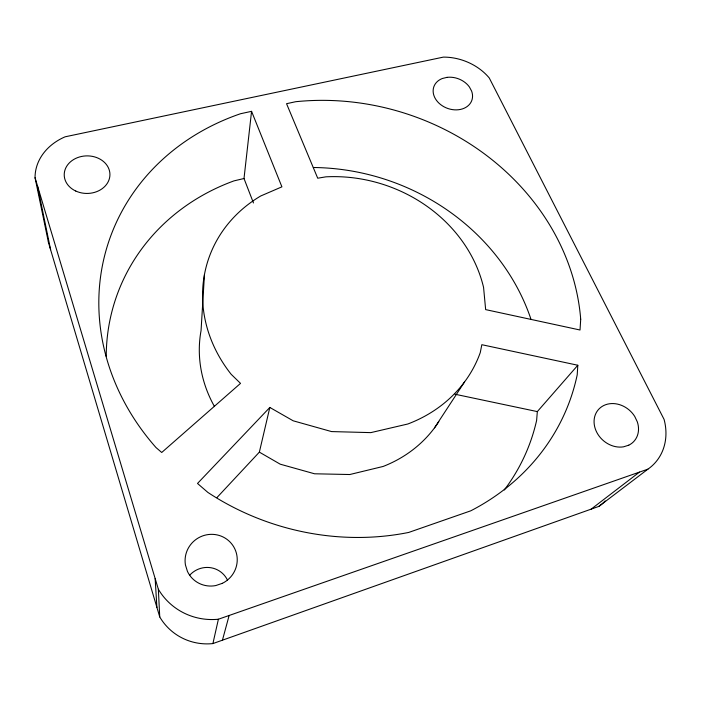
<?xml version="1.0" encoding="UTF-8"?>
<svg xmlns="http://www.w3.org/2000/svg" width="701" height="701" viewBox="0 0 701 701"><rect width="100%" height="100%" fill="white"/><g stroke="black" fill="none" stroke-linecap="round" stroke-linejoin="round"><path stroke-width="1.05" d="M204.473 274.45L201.056 330.592A129.326 116.997 18.3 0 0 214.515 406.606M577.817 365.247L577.212 374.807A243.895 215.601 18.3 0 1 470.73 510.836L408.709 532.436A243.895 215.601 18.3 0 1 207.864 492.417L197.507 483.462L269.832 407.447L293.184 420.802L331.555 431.579L370.829 432.622L407.842 423.991A143.714 126.592 18.3 0 0 480.264 352.594L481.832 344.699L577.817 365.247L537.325 411.601L536.624 420.398A219.343 198.988 18.3 0 1 504.299 489.981M253.464 202.957L244.001 178.518L251.563 111.336L240.513 113.737A243.895 215.601 18.3 0 0 155.999 447.545L161.721 452.487L240.522 383.377L231.164 374.29A143.714 126.592 18.3 0 1 260.719 195.982L281.907 186.843L251.563 111.336M212.902 643.579L218.397 619.228L647.926 469.153A57.797 48.649 41.4 0 0 664.084 419.4L489.272 77.986A49.088 38.424 20.1 0 0 443.374 57.114L65.123 136.809A55.502 45.679 -0.7 0 0 35.05 177.721L48.465 242.502L159.74 616.941A56.842 55.537 -47.4 0 0 212.902 643.579L598.873 506.394L647.926 469.153M216.907 497.622L259.361 452.136L269.832 407.447M222.436 640.188L229.139 615.469M434.532 427.829L464.412 382.141M591.188 509.128L639.478 472.106M244.001 178.518L233.968 180.884A219.343 198.988 18.3 0 0 106.228 356.327M455.019 394.225L537.325 411.601M259.361 452.136L280.225 464.185L314.565 473.788L349.79 474.524L383.123 466.454A129.326 116.997 18.3 0 0 438.817 421.634M35.05 177.721L158.356 589.252L159.74 616.941M37.39 185.528L50.612 249.722M155.158 578.588L156.901 607.399M605.173 500.926A51.892 44.882 43.5 0 1 598.873 506.394M189.691 575.206A23.483 22.914 -48.6 0 1 227.545 580.226M48.465 242.502A49.999 42.428 -2.3 0 1 48.5 240.531M218.397 619.228A63.502 62.258 -30 0 1 158.356 589.252M313.373 167.504A219.343 198.988 18.3 0 1 530.911 319.069M580.708 319.253L580.025 330.005L485.653 309.614L483.576 287.445A143.714 126.592 18.3 0 0 325.904 176.836L317.719 178.212L286.551 103.704L295.726 101.706A243.895 215.601 18.3 0 1 580.708 319.253M222.366 583.328L215.829 585.545A26.235 25.7 -32.5 0 1 187.43 571.376L185.432 564.918A26.235 25.7 -32.5 0 1 204.499 535.319A26.235 25.7 -32.5 0 1 235.65 550.855A26.235 25.7 -32.5 0 1 222.366 583.328M628.744 445.196L623.504 446.835A23.825 20.022 41.6 0 1 595.981 430.651A23.825 20.022 41.6 0 1 605.515 404.766A23.825 20.022 41.6 0 1 634.712 416.394L637.297 421.809A23.825 20.022 41.6 0 1 628.744 445.196M446.966 77.364L442.331 78.503A20.18 15.764 20.1 0 0 435.365 98.692A20.18 15.764 20.1 0 0 460.469 109.426A20.18 15.764 20.1 0 0 471.589 91.016L469.381 86.942A20.18 15.764 20.1 0 0 446.966 77.364M75.752 191.031A22.861 18.787 -0.8 0 0 109.934 174.453A22.861 18.787 -0.8 0 0 75.542 158.496A22.861 18.787 -0.8 0 0 75.752 191.031"/></g></svg>
